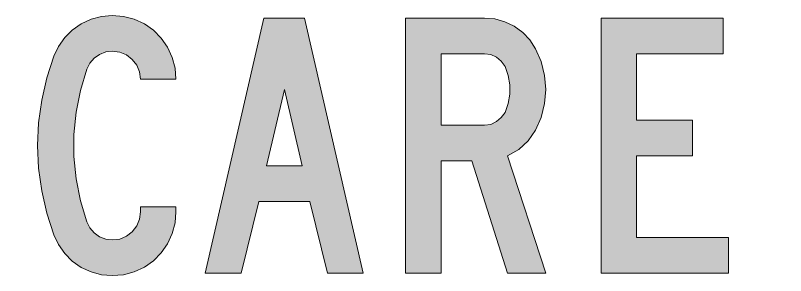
# Model space of a CAD drawing. Header units: millimetres. Extents: x 139 to 289, y 77 to 272.
# Drawn here: x 183.78 to 214.01, y 137.26 to 147.46 of the extents above; entities that cross this region are included whole.
import ezdxf

# ---------------------------------------------------------------- set-up
doc = ezdxf.new("R2010")
doc.units = ezdxf.units.MM
doc.layers.add('GREEN', color=96, linetype='Continuous')

msp = doc.modelspace()

# ---------------------------------------------------------------- hatches: boundary and pattern name
at = {"layer": 'GREEN'}
h = msp.add_hatch(color=256, dxfattribs=at)
h.paths.add_polyline_path([(206.767, 137.353), (206.767, 147.353), (211.562, 147.353), (211.562, 145.951), (208.161, 145.951), (208.161, 143.356), (210.361, 143.356), (210.361, 141.954), (208.161, 141.954), (208.161, 138.755), (211.763, 138.755), (211.763, 137.353)])
h.paths.add_polyline_path([(242.111, 145.951), (242.353, 145.919), (242.579, 145.822), (242.772, 145.661), (242.909, 145.451), (243.038, 145.105), (243.111, 144.742), (243.111, 144.372), (243.038, 144.001), (242.909, 143.654), (242.772, 143.453), (242.579, 143.292), (242.353, 143.187), (242.111, 143.155), (240.411, 143.155), (240.411, 145.951)], flags=16)
h.paths.add_polyline_path([(244.11, 146.153), (244.336, 145.645), (244.465, 145.105), (244.513, 144.557), (244.465, 144.001), (244.336, 143.461), (244.11, 142.953), (243.884, 142.615), (243.602, 142.317), (243.28, 142.083), (242.909, 141.906), (242.514, 141.793), (242.111, 141.753), (240.411, 141.753), (240.411, 137.353), (239.009, 137.353), (239.009, 147.353), (242.111, 147.353), (242.514, 147.321), (242.909, 147.208), (243.28, 147.031), (243.602, 146.789), (243.884, 146.499)])
h.paths.add_polyline_path([(199.095, 147.353), (199.095, 137.353), (200.489, 137.353), (200.489, 141.753), (201.69, 141.753), (203.092, 137.353), (204.591, 137.353), (203.092, 141.954), (203.535, 142.204), (203.906, 142.542), (204.188, 142.953), (204.414, 143.461), (204.551, 144.001), (204.591, 144.557), (204.551, 145.105), (204.414, 145.645), (204.188, 146.153), (203.971, 146.499), (203.689, 146.789), (203.358, 147.031), (202.987, 147.208), (202.601, 147.321), (202.19, 147.353)])
h.paths.add_polyline_path([(202.19, 145.951), (202.439, 145.919), (202.665, 145.822), (202.85, 145.661), (202.995, 145.451), (203.124, 145.105), (203.189, 144.742), (203.189, 144.372), (203.124, 144.001), (202.995, 143.654), (202.85, 143.453), (202.665, 143.292), (202.439, 143.187), (202.19, 143.155), (200.489, 143.155), (200.489, 145.951)], flags=16)
h.paths.add_polyline_path([(187.58, 147.458), (187.161, 147.418), (186.75, 147.313), (186.363, 147.128), (186.008, 146.886), (185.71, 146.588), (185.468, 146.241), (185.283, 145.854), (185.009, 145.008), (184.807, 144.13), (184.687, 143.251), (184.646, 142.357), (184.687, 141.462), (184.807, 140.576), (185.009, 139.706), (185.283, 138.852), (185.468, 138.473), (185.71, 138.126), (186.008, 137.82), (186.363, 137.578), (186.75, 137.401), (187.161, 137.288), (187.58, 137.256), (188.015, 137.288), (188.442, 137.401), (188.837, 137.586), (189.191, 137.836), (189.497, 138.142), (189.747, 138.505), (189.933, 138.9), (190.045, 139.319), (190.078, 139.754), (190.078, 139.956), (188.684, 139.956), (188.684, 139.754), (188.643, 139.472), (188.539, 139.206), (188.361, 138.972), (188.136, 138.803), (187.87, 138.69), (187.58, 138.658), (187.322, 138.69), (187.08, 138.779), (186.87, 138.932), (186.701, 139.125), (186.58, 139.359), (186.33, 140.189), (186.161, 141.051), (186.073, 141.922), (186.073, 142.792), (186.161, 143.662), (186.33, 144.517), (186.58, 145.355), (186.701, 145.588), (186.87, 145.782), (187.08, 145.927), (187.322, 146.024), (187.58, 146.056), (187.87, 146.016), (188.136, 145.911), (188.361, 145.733), (188.539, 145.508), (188.643, 145.242), (188.684, 144.952), (190.078, 144.952), (190.045, 145.387), (189.933, 145.814), (189.747, 146.209), (189.497, 146.564), (189.191, 146.878), (188.837, 147.128), (188.442, 147.305), (188.015, 147.418)])
h.paths.add_polyline_path([(218.347, 137.353), (218.347, 147.353), (219.741, 147.353), (219.741, 143.356), (222.344, 143.356), (222.344, 147.353), (223.746, 147.353), (223.746, 137.353), (222.344, 137.353), (222.344, 141.954), (219.741, 141.954), (219.741, 137.353)])
h.paths.add_polyline_path([(225.922, 137.353), (225.922, 147.353), (230.717, 147.353), (230.717, 145.951), (227.316, 145.951), (227.316, 143.356), (229.516, 143.356), (229.516, 141.954), (227.316, 141.954), (227.316, 138.755), (230.918, 138.755), (230.918, 137.353)])
h.paths.add_polyline_path([(232.578, 137.353), (232.578, 147.353), (233.98, 147.353), (233.98, 138.755), (237.575, 138.755), (237.575, 137.353)])
h.paths.add_polyline_path([(246.108, 137.353), (246.108, 147.353), (247.511, 147.353), (247.511, 138.755), (251.105, 138.755), (251.105, 137.353)])
h.paths.add_polyline_path([(252.539, 137.353), (252.539, 147.353), (253.941, 147.353), (253.941, 137.353)])
h.paths.add_polyline_path([(256.02, 137.353), (256.02, 147.353), (257.415, 147.353), (260.017, 141.559), (260.017, 147.353), (261.42, 147.353), (261.42, 137.353), (260.316, 137.353), (257.415, 143.953), (257.415, 137.353)])
h.paths.add_polyline_path([(263.595, 137.353), (263.595, 147.353), (268.39, 147.353), (268.39, 145.951), (264.99, 145.951), (264.99, 143.356), (267.19, 143.356), (267.19, 141.954), (264.99, 141.954), (264.99, 138.755), (268.592, 138.755), (268.592, 137.353)])
h.paths.add_polyline_path([(160.463, 137.353), (158.964, 147.353), (160.366, 147.353), (161.164, 142.155), (162.163, 147.353), (163.364, 147.353), (164.363, 142.155), (165.161, 147.353), (166.563, 147.353), (165.064, 137.353), (163.662, 137.353), (162.759, 142.953), (161.865, 137.353)])
h.paths.add_polyline_path([(168.03, 137.353), (168.03, 147.353), (169.424, 147.353), (169.424, 137.353)])
h.paths.add_polyline_path([(171.503, 137.353), (171.503, 147.353), (172.897, 147.353), (172.897, 138.755), (176.499, 138.755), (176.499, 137.353)])
h.paths.add_polyline_path([(179.336, 138.755), (180.432, 138.755), (180.754, 138.795), (181.052, 138.916), (181.31, 139.109), (181.503, 139.359), (181.632, 139.657), (181.85, 140.544), (181.971, 141.446), (182.019, 142.357), (181.971, 143.268), (181.85, 144.17), (181.632, 145.057), (181.503, 145.347), (181.31, 145.596), (181.052, 145.79), (180.754, 145.911), (180.432, 145.951), (179.336, 145.951)], flags=16)
h.paths.add_polyline_path([(177.934, 137.353), (180.432, 137.353), (180.899, 137.401), (181.358, 137.522), (181.777, 137.723), (182.156, 137.997), (182.487, 138.336), (182.744, 138.723), (182.938, 139.158), (183.163, 139.939), (183.333, 140.737), (183.429, 141.543), (183.462, 142.357), (183.429, 143.171), (183.333, 143.977), (183.163, 144.775), (182.938, 145.556), (182.744, 145.983), (182.487, 146.378), (182.156, 146.717), (181.777, 146.991), (181.358, 147.192), (180.899, 147.313), (180.432, 147.353), (177.934, 147.353)])
h.paths.add_polyline_path([(195.034, 141.559), (193.631, 141.559), (194.333, 144.557)], flags=16)
h.paths.add_polyline_path([(191.23, 137.353), (193.527, 147.353), (195.13, 147.353), (197.427, 137.353), (196.033, 137.353), (195.332, 140.157), (193.333, 140.157), (192.632, 137.353)])

# ---------------------------------------------------------------- linework, layer by layer
at = {"layer": 'GREEN', "lineweight": 0}
for points in [[(187.58, 147.458), (187.161, 147.418), (186.75, 147.313), (186.363, 147.128), (186.008, 146.886), (185.71, 146.588), (185.468, 146.241), (185.283, 145.854), (185.009, 145.008), (184.807, 144.13), (184.687, 143.251), (184.646, 142.357), (184.687, 141.462), (184.807, 140.576), (185.009, 139.706), (185.283, 138.852), (185.468, 138.473), (185.71, 138.126), (186.008, 137.82), (186.363, 137.578), (186.75, 137.401), (187.161, 137.288), (187.58, 137.256), (188.015, 137.288), (188.442, 137.401), (188.837, 137.586), (189.191, 137.836), (189.497, 138.142), (189.747, 138.505), (189.933, 138.9), (190.045, 139.319), (190.078, 139.754), (190.078, 139.956), (188.684, 139.956), (188.684, 139.754), (188.643, 139.472), (188.539, 139.206), (188.361, 138.972), (188.136, 138.803), (187.87, 138.69), (187.58, 138.658), (187.322, 138.69), (187.08, 138.779), (186.87, 138.932), (186.701, 139.125), (186.58, 139.359), (186.33, 140.189), (186.161, 141.051), (186.073, 141.922), (186.073, 142.792), (186.161, 143.662), (186.33, 144.517), (186.58, 145.355), (186.701, 145.588), (186.87, 145.782), (187.08, 145.927), (187.322, 146.024), (187.58, 146.056), (187.87, 146.016), (188.136, 145.911), (188.361, 145.733), (188.539, 145.508), (188.643, 145.242), (188.684, 144.952), (190.078, 144.952), (190.045, 145.387), (189.933, 145.814), (189.747, 146.209), (189.497, 146.564), (189.191, 146.878), (188.837, 147.128), (188.442, 147.305), (188.015, 147.418)], [(199.095, 147.353), (199.095, 137.353), (200.489, 137.353), (200.489, 141.753), (201.69, 141.753), (203.092, 137.353), (204.591, 137.353), (203.092, 141.954), (203.535, 142.204), (203.906, 142.542), (204.188, 142.953), (204.414, 143.461), (204.551, 144.001), (204.591, 144.557), (204.551, 145.105), (204.414, 145.645), (204.188, 146.153), (203.971, 146.499), (203.689, 146.789), (203.358, 147.031), (202.987, 147.208), (202.601, 147.321), (202.19, 147.353)], [(202.19, 145.951), (202.439, 145.919), (202.665, 145.822), (202.85, 145.661), (202.995, 145.451), (203.124, 145.105), (203.189, 144.742), (203.189, 144.372), (203.124, 144.001), (202.995, 143.654), (202.85, 143.453), (202.665, 143.292), (202.439, 143.187), (202.19, 143.155), (200.489, 143.155), (200.489, 145.951)]]:
    msp.add_lwpolyline(points, close=True, dxfattribs=at)
for points in [[(191.23, 137.353), (193.527, 147.353), (195.13, 147.353), (197.427, 137.353), (196.033, 137.353), (195.332, 140.157), (193.333, 140.157), (192.632, 137.353), (191.23, 137.353), (191.23, 137.353)], [(206.767, 137.353), (206.767, 147.353), (211.562, 147.353), (211.562, 145.951), (208.161, 145.951), (208.161, 143.356), (210.361, 143.356), (210.361, 141.954), (208.161, 141.954), (208.161, 138.755), (211.763, 138.755), (211.763, 137.353), (206.767, 137.353), (206.767, 137.353)], [(195.034, 141.559), (193.631, 141.559), (194.333, 144.557), (195.034, 141.559), (195.034, 141.559)]]:
    msp.add_lwpolyline(points, dxfattribs=at)

doc.saveas('drawing.dxf')
